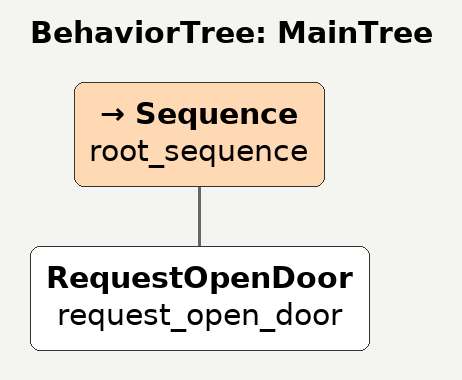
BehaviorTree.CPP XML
<root main_tree_to_execute = "MainTree" >
    <BehaviorTree ID="MainTree">
       <Sequence name="root_sequence">
           <RequestOpenDoor    name="request_open_door"/>
       </Sequence>
    </BehaviorTree>
</root>
